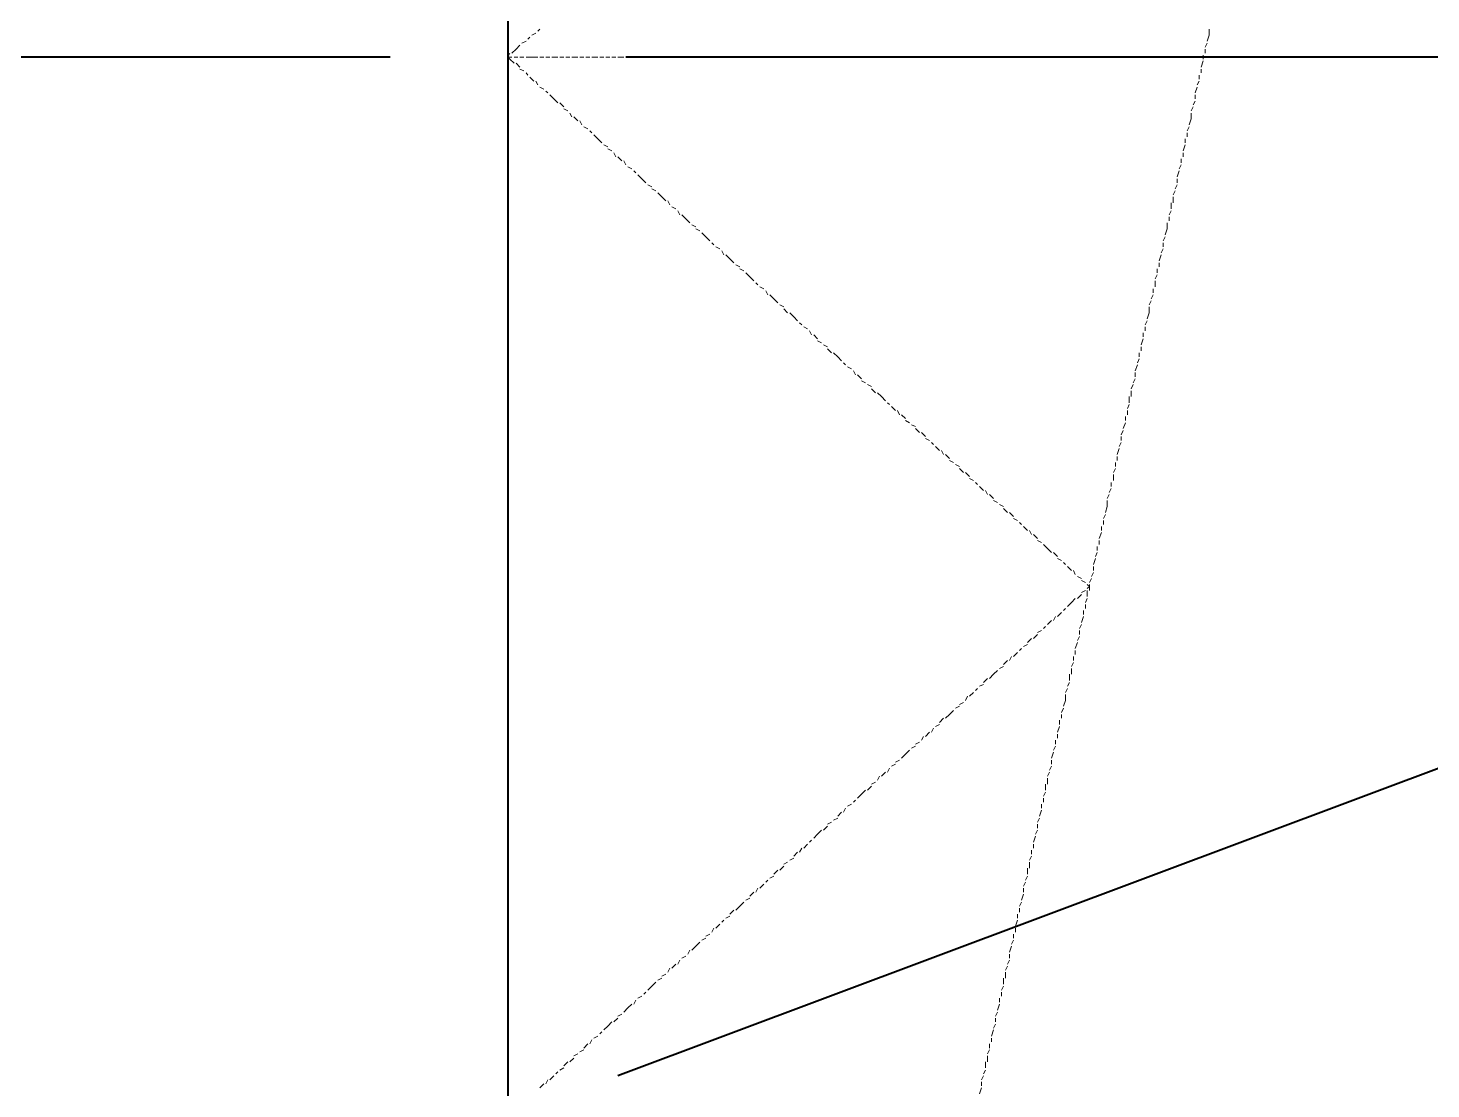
# Model space of a CAD drawing. Extents: x 8 to 21351, y 0 to 420.
# Drawn here: x 15897.5 to 15912.37, y 320.54 to 331.78 of the extents above; entities that cross this region are included whole.
import ezdxf

# ---------------------------------------------------------------- set-up
doc = ezdxf.new("R2010")
doc.units = 0

msp = doc.modelspace()

# ---------------------------------------------------------------- linework, layer by layer
at = {"color": 7, "lineweight": 40}
for p, q in [((15902.588, 397.743), (15902.588, 310.219)), ((15901.339, 331.47), (15873.823, 331.47)), ((15931.332, 331.47), (15903.837, 331.47)), ((15931.417, 331.047), (15903.752, 320.675))]:
    msp.add_line(p, q, dxfattribs=at)
at = {"color": 7, "lineweight": 25}
msp.add_line((15902.588, 333.565), (15902.588, 313.563), dxfattribs=at)
at = {"color": 7, "lineweight": 5}
for p, q in [((15902.588, 331.809), (15902.588, 331.745)), ((15902.906, 331.745), (15902.927, 331.766)), ((15910.018, 331.766), (15910.018, 331.703)), ((15902.588, 331.724), (15902.588, 331.682)), ((15902.588, 331.661), (15902.588, 331.618)), ((15902.736, 331.618), (15902.779, 331.639)), ((15902.8, 331.661), (15902.821, 331.682)), ((15902.842, 331.703), (15902.884, 331.724)), ((15909.996, 331.618), (15909.975, 331.576)), ((15910.018, 331.703), (15909.996, 331.639)), ((15902.588, 331.597), (15902.588, 331.533)), ((15902.588, 331.47), (15902.609, 331.512)), ((15902.588, 331.512), (15902.588, 331.47)), ((15902.588, 331.47), (15902.63, 331.47)), ((15902.609, 331.449), (15902.588, 331.47)), ((15902.63, 331.512), (15902.673, 331.555)), ((15902.652, 331.47), (15902.694, 331.47)), ((15902.673, 331.555), (15902.715, 331.597)), ((15902.715, 331.47), (15902.757, 331.47)), ((15902.779, 331.47), (15902.842, 331.47)), ((15902.842, 331.47), (15902.906, 331.47)), ((15902.927, 331.47), (15902.969, 331.47)), ((15902.99, 331.47), (15903.033, 331.47)), ((15903.054, 331.47), (15903.117, 331.47)), ((15903.138, 331.47), (15903.181, 331.47)), ((15903.202, 331.47), (15903.244, 331.47)), ((15903.265, 331.47), (15903.329, 331.47)), ((15903.35, 331.47), (15903.392, 331.47)), ((15903.414, 331.47), (15903.456, 331.47)), ((15903.477, 331.47), (15903.541, 331.47)), ((15903.562, 331.47), (15903.604, 331.47)), ((15903.625, 331.47), (15903.668, 331.47)), ((15903.689, 331.47), (15903.731, 331.47)), ((15903.752, 331.47), (15903.816, 331.47)), ((15903.837, 331.47), (15903.879, 331.47)), ((15903.9, 331.47), (15903.943, 331.47)), ((15903.964, 331.47), (15904.027, 331.47)), ((15904.049, 331.47), (15904.091, 331.47)), ((15904.112, 331.47), (15904.154, 331.47)), ((15904.176, 331.47), (15904.239, 331.47)), ((15904.26, 331.47), (15904.303, 331.47)), ((15904.324, 331.47), (15904.366, 331.47)), ((15904.387, 331.47), (15904.451, 331.47)), ((15904.472, 331.47), (15904.514, 331.47)), ((15904.535, 331.47), (15904.578, 331.47)), ((15904.599, 331.47), (15904.641, 331.47)), ((15904.662, 331.47), (15904.726, 331.47)), ((15904.747, 331.47), (15904.789, 331.47)), ((15904.811, 331.47), (15904.853, 331.47)), ((15904.874, 331.47), (15904.938, 331.47)), ((15904.959, 331.47), (15905.001, 331.47)), ((15905.022, 331.47), (15905.065, 331.47)), ((15905.086, 331.47), (15905.149, 331.47)), ((15905.17, 331.47), (15905.213, 331.47)), ((15905.234, 331.47), (15905.276, 331.47)), ((15905.297, 331.47), (15905.361, 331.47)), ((15905.361, 331.47), (15905.424, 331.47)), ((15905.446, 331.47), (15905.488, 331.47)), ((15905.509, 331.47), (15905.551, 331.47)), ((15905.573, 331.47), (15905.636, 331.47)), ((15905.657, 331.47), (15905.7, 331.47)), ((15905.721, 331.47), (15905.763, 331.47)), ((15905.784, 331.47), (15905.848, 331.47)), ((15905.869, 331.47), (15905.911, 331.47)), ((15905.932, 331.47), (15905.975, 331.47)), ((15905.996, 331.47), (15906.059, 331.47)), ((15906.081, 331.47), (15906.123, 331.47)), ((15906.144, 331.47), (15906.186, 331.47)), ((15906.208, 331.47), (15906.271, 331.47)), ((15906.271, 331.47), (15906.335, 331.47)), ((15906.356, 331.47), (15906.398, 331.47)), ((15906.419, 331.47), (15906.462, 331.47)), ((15906.483, 331.47), (15906.546, 331.47)), ((15906.567, 331.47), (15906.61, 331.47)), ((15906.631, 331.47), (15906.673, 331.47)), ((15906.694, 331.47), (15906.758, 331.47)), ((15906.779, 331.47), (15906.821, 331.47)), ((15906.843, 331.47), (15906.885, 331.47)), ((15906.906, 331.47), (15906.97, 331.47)), ((15906.991, 331.47), (15907.033, 331.47)), ((15907.054, 331.47), (15907.097, 331.47)), ((15907.118, 331.47), (15907.181, 331.47)), ((15907.181, 331.47), (15907.245, 331.47)), ((15907.266, 331.47), (15907.308, 331.47)), ((15907.329, 331.47), (15907.372, 331.47)), ((15907.393, 331.47), (15907.456, 331.47)), ((15907.478, 331.47), (15907.52, 331.47)), ((15907.541, 331.47), (15907.583, 331.47)), ((15907.605, 331.47), (15907.668, 331.47)), ((15907.689, 331.47), (15907.732, 331.47)), ((15907.753, 331.47), (15907.795, 331.47)), ((15907.816, 331.47), (15907.88, 331.47)), ((15907.901, 331.47), (15907.943, 331.47)), ((15907.964, 331.47), (15908.007, 331.47)), ((15908.028, 331.47), (15908.091, 331.47)), ((15908.091, 331.47), (15908.155, 331.47)), ((15908.176, 331.47), (15908.218, 331.47)), ((15908.24, 331.47), (15908.282, 331.47)), ((15908.303, 331.47), (15908.367, 331.47)), ((15908.388, 331.47), (15908.43, 331.47)), ((15908.451, 331.47), (15908.494, 331.47)), ((15908.515, 331.47), (15908.578, 331.47)), ((15908.599, 331.47), (15908.642, 331.47)), ((15908.663, 331.47), (15908.705, 331.47)), ((15908.726, 331.47), (15908.79, 331.47)), ((15908.811, 331.47), (15908.853, 331.47)), ((15908.875, 331.47), (15908.917, 331.47)), ((15908.938, 331.47), (15909.002, 331.47)), ((15909.002, 331.47), (15909.065, 331.47)), ((15909.086, 331.47), (15909.129, 331.47)), ((15909.15, 331.47), (15909.192, 331.47)), ((15909.213, 331.47), (15909.277, 331.47)), ((15909.298, 331.47), (15909.34, 331.47)), ((15909.361, 331.47), (15909.404, 331.47)), ((15909.425, 331.47), (15909.488, 331.47)), ((15909.51, 331.47), (15909.552, 331.47)), ((15909.573, 331.47), (15909.615, 331.47)), ((15909.637, 331.47), (15909.7, 331.47)), ((15909.721, 331.47), (15909.764, 331.47)), ((15909.785, 331.47), (15909.827, 331.47)), ((15909.848, 331.47), (15909.912, 331.47)), ((15909.912, 331.47), (15909.954, 331.47)), ((15909.954, 331.491), (15909.954, 331.449)), ((15909.975, 331.555), (15909.975, 331.512)), ((15902.588, 331.449), (15902.588, 331.406)), ((15902.588, 331.385), (15902.588, 331.343)), ((15902.588, 331.322), (15902.588, 331.258)), ((15902.652, 331.406), (15902.609, 331.449)), ((15902.715, 331.364), (15902.673, 331.406)), ((15902.757, 331.322), (15902.715, 331.343)), ((15909.954, 331.428), (15909.933, 331.364)), ((15909.933, 331.343), (15909.933, 331.301)), ((15902.588, 331.237), (15902.588, 331.195)), ((15902.588, 331.174), (15902.588, 331.131)), ((15902.8, 331.279), (15902.779, 331.301)), ((15902.863, 331.216), (15902.821, 331.258)), ((15902.906, 331.174), (15902.884, 331.216)), ((15909.912, 331.216), (15909.891, 331.174)), ((15909.912, 331.279), (15909.912, 331.237)), ((15902.588, 331.11), (15902.588, 331.047)), ((15902.588, 331.026), (15902.588, 330.983)), ((15902.969, 331.131), (15902.927, 331.152)), ((15903.011, 331.089), (15902.99, 331.11)), ((15903.075, 331.026), (15903.033, 331.068)), ((15903.117, 330.983), (15903.075, 331.026)), ((15909.891, 331.152), (15909.869, 331.089)), ((15909.869, 331.068), (15909.869, 331.026)), ((15902.588, 330.962), (15902.588, 330.92)), ((15902.588, 330.899), (15902.588, 330.835)), ((15903.181, 330.941), (15903.138, 330.983)), ((15903.223, 330.899), (15903.181, 330.92)), ((15903.265, 330.835), (15903.244, 330.877)), ((15909.848, 330.941), (15909.827, 330.899)), ((15909.827, 330.877), (15909.827, 330.814)), ((15909.869, 331.004), (15909.848, 330.962)), ((15902.588, 330.814), (15902.588, 330.771)), ((15902.588, 330.75), (15902.588, 330.708)), ((15903.329, 330.793), (15903.287, 330.835)), ((15903.371, 330.75), (15903.35, 330.793)), ((15903.435, 330.708), (15903.392, 330.729)), ((15909.806, 330.729), (15909.785, 330.687)), ((15909.827, 330.814), (15909.806, 330.75)), ((15902.588, 330.687), (15902.588, 330.623)), ((15902.588, 330.602), (15902.588, 330.56)), ((15903.477, 330.666), (15903.456, 330.687)), ((15903.541, 330.602), (15903.498, 330.644)), ((15903.583, 330.56), (15903.541, 330.602)), ((15909.764, 330.602), (15909.764, 330.56)), ((15909.785, 330.666), (15909.785, 330.623)), ((15902.588, 330.539), (15902.588, 330.496)), ((15902.588, 330.475), (15902.588, 330.433)), ((15903.646, 330.517), (15903.604, 330.539)), ((15903.689, 330.475), (15903.646, 330.496)), ((15903.731, 330.412), (15903.71, 330.454)), ((15909.764, 330.539), (15909.742, 330.475)), ((15909.742, 330.454), (15909.742, 330.412)), ((15902.588, 330.412), (15902.588, 330.348)), ((15902.588, 330.327), (15902.588, 330.285)), ((15903.795, 330.369), (15903.752, 330.412)), ((15903.837, 330.327), (15903.816, 330.369)), ((15903.9, 330.285), (15903.858, 330.306)), ((15909.721, 330.327), (15909.7, 330.285)), ((15909.721, 330.39), (15909.721, 330.348)), ((15902.588, 330.264), (15902.588, 330.221)), ((15902.588, 330.2), (15902.588, 330.137)), ((15903.943, 330.242), (15903.922, 330.264)), ((15904.006, 330.179), (15903.964, 330.221)), ((15904.049, 330.137), (15904.006, 330.179)), ((15909.7, 330.264), (15909.679, 330.2)), ((15909.679, 330.179), (15909.679, 330.137)), ((15902.588, 330.115), (15902.588, 330.073)), ((15902.588, 330.052), (15902.588, 330.009)), ((15902.588, 329.988), (15902.588, 329.925)), ((15904.112, 330.094), (15904.07, 330.115)), ((15904.154, 330.052), (15904.112, 330.073)), ((15904.218, 329.988), (15904.176, 330.031)), ((15904.26, 329.946), (15904.218, 329.988)), ((15909.658, 330.052), (15909.637, 330.009)), ((15909.637, 329.988), (15909.637, 329.925)), ((15909.679, 330.115), (15909.658, 330.073)), ((15902.588, 329.904), (15902.588, 329.861)), ((15902.588, 329.84), (15902.588, 329.798)), ((15904.303, 329.904), (15904.281, 329.946)), ((15904.366, 329.861), (15904.324, 329.882)), ((15904.408, 329.798), (15904.387, 329.84)), ((15909.615, 329.84), (15909.594, 329.798)), ((15909.615, 329.925), (15909.615, 329.861)), ((15902.588, 329.777), (15902.588, 329.713)), ((15902.588, 329.692), (15902.588, 329.65)), ((15904.472, 329.755), (15904.43, 329.798)), ((15904.514, 329.713), (15904.472, 329.755)), ((15904.578, 329.671), (15904.535, 329.692)), ((15909.573, 329.713), (15909.573, 329.65)), ((15909.594, 329.777), (15909.594, 329.734)), ((15902.588, 329.628), (15902.588, 329.586)), ((15902.588, 329.565), (15902.588, 329.523)), ((15904.62, 329.628), (15904.578, 329.65)), ((15904.684, 329.565), (15904.641, 329.607)), ((15904.726, 329.523), (15904.684, 329.565)), ((15909.552, 329.565), (15909.531, 329.523)), ((15909.573, 329.65), (15909.552, 329.586)), ((15902.588, 329.502), (15902.588, 329.438)), ((15902.588, 329.417), (15902.588, 329.375)), ((15904.768, 329.48), (15904.747, 329.502)), ((15904.832, 329.438), (15904.789, 329.459)), ((15904.874, 329.375), (15904.853, 329.417)), ((15904.938, 329.332), (15904.895, 329.375)), ((15909.51, 329.375), (15909.488, 329.311)), ((15909.531, 329.438), (15909.51, 329.396)), ((15909.531, 329.502), (15909.531, 329.459)), ((15902.588, 329.353), (15902.588, 329.311)), ((15902.588, 329.29), (15902.588, 329.226)), ((15904.98, 329.29), (15904.938, 329.332)), ((15905.043, 329.247), (15905.001, 329.269)), ((15905.086, 329.205), (15905.043, 329.226)), ((15909.467, 329.226), (15909.467, 329.184)), ((15909.488, 329.29), (15909.488, 329.247)), ((15902.588, 329.205), (15902.588, 329.163)), ((15902.588, 329.142), (15902.588, 329.099)), ((15902.588, 329.078), (15902.588, 329.015)), ((15905.149, 329.142), (15905.107, 329.184)), ((15905.192, 329.099), (15905.149, 329.142)), ((15905.234, 329.057), (15905.213, 329.078)), ((15909.467, 329.163), (15909.446, 329.12)), ((15909.446, 329.099), (15909.446, 329.036)), ((15902.588, 328.993), (15902.588, 328.951)), ((15902.588, 328.93), (15902.588, 328.888)), ((15905.297, 329.015), (15905.255, 329.036)), ((15905.34, 328.951), (15905.319, 328.993)), ((15905.403, 328.909), (15905.361, 328.951)), ((15909.425, 328.951), (15909.404, 328.909)), ((15909.425, 329.015), (15909.425, 328.972)), ((15902.588, 328.866), (15902.588, 328.803)), ((15902.588, 328.782), (15902.588, 328.74)), ((15905.446, 328.866), (15905.403, 328.909)), ((15905.509, 328.824), (15905.467, 328.845)), ((15905.551, 328.761), (15905.509, 328.803)), ((15909.404, 328.888), (15909.383, 328.845)), ((15909.383, 328.824), (15909.383, 328.761)), ((15902.588, 328.718), (15902.588, 328.676)), ((15902.588, 328.655), (15902.588, 328.613)), ((15905.615, 328.718), (15905.573, 328.761)), ((15905.657, 328.676), (15905.615, 328.718)), ((15905.7, 328.634), (15905.678, 328.655)), ((15909.361, 328.676), (15909.34, 328.634)), ((15909.383, 328.761), (15909.361, 328.697)), ((15902.588, 328.591), (15902.588, 328.528)), ((15902.588, 328.507), (15902.588, 328.464)), ((15905.763, 328.591), (15905.721, 328.613)), ((15905.805, 328.528), (15905.784, 328.57)), ((15905.869, 328.485), (15905.827, 328.528)), ((15909.319, 328.485), (15909.298, 328.422)), ((15909.319, 328.549), (15909.319, 328.507)), ((15909.34, 328.613), (15909.34, 328.57)), ((15902.588, 328.443), (15902.588, 328.401)), ((15902.588, 328.38), (15902.588, 328.316)), ((15905.911, 328.443), (15905.869, 328.464)), ((15905.975, 328.401), (15905.932, 328.422)), ((15906.017, 328.337), (15905.975, 328.38)), ((15906.081, 328.295), (15906.038, 328.337)), ((15909.277, 328.337), (15909.277, 328.295)), ((15909.298, 328.401), (15909.298, 328.358)), ((15902.588, 328.295), (15902.588, 328.253)), ((15902.588, 328.231), (15902.588, 328.189)), ((15906.123, 328.253), (15906.081, 328.295)), ((15906.165, 328.21), (15906.144, 328.231)), ((15906.229, 328.168), (15906.186, 328.189)), ((15909.256, 328.21), (15909.234, 328.147)), ((15909.277, 328.274), (15909.256, 328.231)), ((15902.588, 328.168), (15902.588, 328.104)), ((15902.588, 328.083), (15902.588, 328.041)), ((15906.271, 328.104), (15906.25, 328.147)), ((15906.335, 328.062), (15906.292, 328.104)), ((15906.377, 328.02), (15906.335, 328.041)), ((15909.234, 328.062), (15909.213, 328.02)), ((15909.234, 328.126), (15909.234, 328.083)), ((15902.588, 328.02), (15902.588, 327.978)), ((15902.588, 327.956), (15902.588, 327.893)), ((15906.44, 327.978), (15906.398, 327.999)), ((15906.483, 327.914), (15906.44, 327.956)), ((15906.546, 327.872), (15906.504, 327.914)), ((15909.213, 327.999), (15909.192, 327.956)), ((15909.192, 327.935), (15909.192, 327.872)), ((15902.588, 327.872), (15902.588, 327.829)), ((15902.588, 327.808), (15902.588, 327.766)), ((15902.588, 327.745), (15902.588, 327.702)), ((15906.589, 327.829), (15906.546, 327.872)), ((15906.631, 327.787), (15906.61, 327.808)), ((15906.694, 327.724), (15906.652, 327.766)), ((15909.171, 327.787), (15909.15, 327.745)), ((15909.171, 327.872), (15909.171, 327.808)), ((15902.588, 327.681), (15902.588, 327.618)), ((15902.588, 327.596), (15902.588, 327.554)), ((15906.737, 327.681), (15906.716, 327.724)), ((15906.8, 327.639), (15906.758, 327.681)), ((15906.843, 327.596), (15906.8, 327.618)), ((15909.129, 327.596), (15909.107, 327.533)), ((15909.129, 327.66), (15909.129, 327.618)), ((15909.15, 327.724), (15909.15, 327.681)), ((15902.588, 327.533), (15902.588, 327.491)), ((15902.588, 327.469), (15902.588, 327.406)), ((15906.906, 327.554), (15906.864, 327.575)), ((15906.948, 327.491), (15906.906, 327.533)), ((15907.012, 327.448), (15906.97, 327.491)), ((15909.107, 327.512), (15909.086, 327.469)), ((15909.086, 327.448), (15909.086, 327.406)), ((15902.588, 327.385), (15902.588, 327.342)), ((15902.588, 327.321), (15902.588, 327.279)), ((15907.054, 327.406), (15907.012, 327.427)), ((15907.097, 327.364), (15907.075, 327.385)), ((15907.16, 327.3), (15907.118, 327.342)), ((15907.202, 327.258), (15907.181, 327.3)), ((15909.065, 327.321), (15909.044, 327.258)), ((15909.086, 327.385), (15909.065, 327.342)), ((15902.588, 327.258), (15902.588, 327.194)), ((15902.588, 327.173), (15902.588, 327.131)), ((15907.266, 327.216), (15907.224, 327.258)), ((15907.308, 327.173), (15907.266, 327.194)), ((15907.372, 327.131), (15907.329, 327.152)), ((15909.023, 327.173), (15909.023, 327.131)), ((15909.044, 327.237), (15909.044, 327.194)), ((15902.588, 327.11), (15902.588, 327.067)), ((15902.588, 327.046), (15902.588, 326.983)), ((15907.414, 327.067), (15907.372, 327.11)), ((15907.478, 327.025), (15907.435, 327.067)), ((15907.52, 326.983), (15907.478, 327.004)), ((15909.023, 327.11), (15909.002, 327.067)), ((15909.002, 327.046), (15909.002, 326.983)), ((15902.588, 326.961), (15902.588, 326.919)), ((15902.588, 326.898), (15902.588, 326.856)), ((15907.562, 326.94), (15907.541, 326.961)), ((15907.626, 326.877), (15907.583, 326.919)), ((15907.668, 326.834), (15907.647, 326.877)), ((15908.98, 326.898), (15908.959, 326.856)), ((15908.98, 326.961), (15908.98, 326.919)), ((15902.588, 326.834), (15902.588, 326.792)), ((15902.588, 326.771), (15902.588, 326.707)), ((15907.732, 326.792), (15907.689, 326.834)), ((15907.774, 326.75), (15907.732, 326.771)), ((15907.837, 326.707), (15907.795, 326.729)), ((15908.938, 326.707), (15908.917, 326.644)), ((15908.959, 326.834), (15908.938, 326.792)), ((15908.938, 326.771), (15908.938, 326.707)), ((15902.588, 326.686), (15902.588, 326.644)), ((15902.588, 326.623), (15902.588, 326.58)), ((15902.588, 326.559), (15902.588, 326.496)), ((15907.88, 326.644), (15907.837, 326.686)), ((15907.943, 326.602), (15907.901, 326.644)), ((15907.986, 326.559), (15907.943, 326.58)), ((15908.917, 326.623), (15908.896, 326.58)), ((15908.896, 326.559), (15908.896, 326.517)), ((15902.588, 326.475), (15902.588, 326.432)), ((15902.588, 326.411), (15902.588, 326.369)), ((15908.028, 326.517), (15908.007, 326.538)), ((15908.091, 326.454), (15908.049, 326.496)), ((15908.134, 326.411), (15908.113, 326.454)), ((15908.197, 326.369), (15908.155, 326.411)), ((15908.875, 326.432), (15908.853, 326.369)), ((15908.875, 326.496), (15908.875, 326.454)), ((15902.588, 326.348), (15902.588, 326.284)), ((15902.588, 326.263), (15902.588, 326.221)), ((15908.24, 326.327), (15908.197, 326.348)), ((15908.303, 326.263), (15908.261, 326.305)), ((15908.345, 326.221), (15908.303, 326.263)), ((15908.832, 326.284), (15908.832, 326.242)), ((15908.853, 326.348), (15908.853, 326.305)), ((15902.588, 326.199), (15902.588, 326.157)), ((15902.588, 326.136), (15902.588, 326.072)), ((15908.409, 326.178), (15908.367, 326.221)), ((15908.451, 326.136), (15908.409, 326.157)), ((15908.494, 326.094), (15908.472, 326.115)), ((15908.811, 326.157), (15908.79, 326.094)), ((15908.832, 326.221), (15908.811, 326.178)), ((15902.588, 326.051), (15902.588, 326.009)), ((15902.588, 325.988), (15902.588, 325.945)), ((15908.557, 326.03), (15908.515, 326.072)), ((15908.599, 325.988), (15908.578, 326.03)), ((15908.663, 325.945), (15908.621, 325.967)), ((15908.79, 326.009), (15908.769, 325.967)), ((15908.79, 326.072), (15908.79, 326.03)), ((15902.588, 325.924), (15902.588, 325.882)), ((15902.588, 325.861), (15902.588, 325.797)), ((15908.705, 325.903), (15908.663, 325.924)), ((15908.663, 325.797), (15908.705, 325.818)), ((15908.748, 325.861), (15908.726, 325.882)), ((15908.726, 325.84), (15908.748, 325.861)), ((15908.726, 325.818), (15908.726, 325.755)), ((15908.769, 325.945), (15908.748, 325.903)), ((15908.748, 325.882), (15908.748, 325.818)), ((15902.588, 325.776), (15902.588, 325.734)), ((15902.588, 325.713), (15902.588, 325.67)), ((15908.515, 325.649), (15908.557, 325.692)), ((15908.557, 325.692), (15908.599, 325.734)), ((15908.621, 325.734), (15908.663, 325.776)), ((15908.726, 325.734), (15908.705, 325.692)), ((15908.705, 325.67), (15908.705, 325.628)), ((15902.588, 325.649), (15902.588, 325.586)), ((15902.588, 325.565), (15902.588, 325.522)), ((15908.367, 325.501), (15908.388, 325.543)), ((15908.409, 325.543), (15908.451, 325.586)), ((15908.472, 325.607), (15908.494, 325.628)), ((15908.684, 325.543), (15908.663, 325.48)), ((15908.684, 325.607), (15908.684, 325.565)), ((15902.588, 325.501), (15902.588, 325.459)), ((15902.588, 325.437), (15902.588, 325.374)), ((15908.197, 325.374), (15908.24, 325.395)), ((15908.261, 325.416), (15908.282, 325.437)), ((15908.303, 325.459), (15908.345, 325.501)), ((15908.663, 325.459), (15908.642, 325.416)), ((15908.642, 325.395), (15908.642, 325.353)), ((15902.588, 325.353), (15902.588, 325.31)), ((15902.588, 325.289), (15902.588, 325.247)), ((15902.588, 325.226), (15902.588, 325.162)), ((15908.049, 325.226), (15908.091, 325.247)), ((15908.091, 325.268), (15908.134, 325.31)), ((15908.155, 325.31), (15908.197, 325.353)), ((15908.621, 325.268), (15908.599, 325.205)), ((15908.642, 325.332), (15908.621, 325.289)), ((15902.588, 325.141), (15902.588, 325.099)), ((15902.588, 325.078), (15902.588, 325.035)), ((15907.837, 325.035), (15907.88, 325.078)), ((15907.901, 325.078), (15907.922, 325.12)), ((15907.943, 325.12), (15907.986, 325.162)), ((15908.007, 325.183), (15908.028, 325.205)), ((15908.578, 325.12), (15908.578, 325.078)), ((15908.599, 325.183), (15908.599, 325.141)), ((15902.588, 325.014), (15902.588, 324.972)), ((15902.588, 324.951), (15902.588, 324.887)), ((15907.689, 324.887), (15907.732, 324.93)), ((15907.732, 324.93), (15907.774, 324.972)), ((15907.795, 324.993), (15907.837, 325.014)), ((15908.536, 324.93), (15908.536, 324.866)), ((15908.578, 325.057), (15908.557, 325.014)), ((15908.557, 324.993), (15908.557, 324.93)), ((15902.588, 324.866), (15902.588, 324.824)), ((15902.588, 324.803), (15902.588, 324.76)), ((15907.541, 324.76), (15907.562, 324.781)), ((15907.583, 324.803), (15907.626, 324.824)), ((15907.626, 324.845), (15907.668, 324.887)), ((15908.515, 324.781), (15908.494, 324.739)), ((15908.536, 324.845), (15908.515, 324.803)), ((15902.588, 324.739), (15902.588, 324.675)), ((15902.588, 324.654), (15902.588, 324.612)), ((15907.372, 324.612), (15907.414, 324.633)), ((15907.435, 324.654), (15907.456, 324.697)), ((15907.478, 324.697), (15907.52, 324.739)), ((15908.494, 324.654), (15908.472, 324.591)), ((15908.494, 324.718), (15908.494, 324.654)), ((15902.588, 324.591), (15902.588, 324.548)), ((15902.588, 324.527), (15902.588, 324.464)), ((15907.224, 324.464), (15907.266, 324.506)), ((15907.266, 324.506), (15907.308, 324.548)), ((15907.329, 324.57), (15907.372, 324.591)), ((15908.472, 324.57), (15908.451, 324.527)), ((15908.451, 324.506), (15908.451, 324.464)), ((15902.588, 324.443), (15902.588, 324.4)), ((15902.588, 324.379), (15902.588, 324.337)), ((15907.075, 324.316), (15907.097, 324.358)), ((15907.118, 324.379), (15907.16, 324.4)), ((15907.16, 324.421), (15907.202, 324.464)), ((15908.43, 324.379), (15908.409, 324.316)), ((15908.43, 324.443), (15908.43, 324.4)), ((15902.588, 324.316), (15902.588, 324.252)), ((15902.588, 324.231), (15902.588, 324.189)), ((15906.906, 324.189), (15906.948, 324.21)), ((15906.97, 324.231), (15906.991, 324.273)), ((15907.012, 324.273), (15907.054, 324.316)), ((15908.388, 324.231), (15908.388, 324.189)), ((15908.409, 324.295), (15908.409, 324.252)), ((15902.588, 324.168), (15902.588, 324.125)), ((15902.588, 324.104), (15902.588, 324.062)), ((15902.588, 324.041), (15902.588, 323.977)), ((15906.758, 324.041), (15906.8, 324.083)), ((15906.8, 324.083), (15906.843, 324.125)), ((15906.864, 324.146), (15906.906, 324.168)), ((15908.367, 324.104), (15908.345, 324.041)), ((15908.388, 324.168), (15908.367, 324.125)), ((15902.588, 323.956), (15902.588, 323.913)), ((15902.588, 323.892), (15902.588, 323.85)), ((15906.546, 323.85), (15906.589, 323.892)), ((15906.61, 323.892), (15906.631, 323.935)), ((15906.652, 323.956), (15906.694, 323.977)), ((15906.694, 323.998), (15906.737, 324.019)), ((15908.324, 323.892), (15908.303, 323.85)), ((15908.345, 323.956), (15908.324, 323.913)), ((15908.345, 324.019), (15908.345, 323.977)), ((15902.588, 323.829), (15902.588, 323.765)), ((15902.588, 323.744), (15902.588, 323.702)), ((15906.398, 323.702), (15906.44, 323.744)), ((15906.44, 323.765), (15906.483, 323.786)), ((15906.504, 323.808), (15906.525, 323.85)), ((15908.282, 323.765), (15908.282, 323.702)), ((15908.303, 323.829), (15908.303, 323.765)), ((15902.588, 323.681), (15902.588, 323.638)), ((15902.588, 323.617), (15902.588, 323.554)), ((15906.25, 323.575), (15906.271, 323.596)), ((15906.292, 323.617), (15906.335, 323.659)), ((15906.335, 323.659), (15906.377, 323.702)), ((15908.282, 323.681), (15908.261, 323.638)), ((15908.261, 323.617), (15908.261, 323.575)), ((15902.588, 323.533), (15902.588, 323.49)), ((15902.588, 323.469), (15902.588, 323.427)), ((15906.081, 323.427), (15906.123, 323.469)), ((15906.144, 323.469), (15906.165, 323.511)), ((15906.186, 323.533), (15906.229, 323.554)), ((15908.24, 323.49), (15908.218, 323.427)), ((15908.24, 323.554), (15908.24, 323.511)), ((15902.588, 323.406), (15902.588, 323.342)), ((15902.588, 323.321), (15902.588, 323.279)), ((15905.932, 323.279), (15905.975, 323.321)), ((15905.975, 323.342), (15906.017, 323.363)), ((15906.038, 323.384), (15906.081, 323.406)), ((15908.218, 323.406), (15908.197, 323.363)), ((15908.197, 323.342), (15908.197, 323.3)), ((15902.588, 323.257), (15902.588, 323.215)), ((15902.588, 323.194), (15902.588, 323.151)), ((15905.784, 323.151), (15905.805, 323.173)), ((15905.827, 323.194), (15905.869, 323.236)), ((15905.869, 323.236), (15905.911, 323.279)), ((15908.176, 323.215), (15908.155, 323.151)), ((15908.197, 323.279), (15908.176, 323.236)), ((15902.588, 323.13), (15902.588, 323.067)), ((15902.588, 323.046), (15902.588, 323.003)), ((15905.615, 323.003), (15905.657, 323.046)), ((15905.678, 323.046), (15905.7, 323.088)), ((15905.721, 323.088), (15905.763, 323.13)), ((15908.134, 323.003), (15908.113, 322.961)), ((15908.134, 323.067), (15908.134, 323.024)), ((15908.155, 323.13), (15908.155, 323.088)), ((15902.588, 322.982), (15902.588, 322.94)), ((15902.588, 322.919), (15902.588, 322.855)), ((15902.588, 322.834), (15902.588, 322.792)), ((15905.403, 322.813), (15905.446, 322.855)), ((15905.467, 322.855), (15905.509, 322.897)), ((15905.509, 322.919), (15905.551, 322.94)), ((15905.573, 322.961), (15905.615, 322.982)), ((15908.091, 322.876), (15908.091, 322.813)), ((15908.113, 322.94), (15908.113, 322.876)), ((15902.588, 322.771), (15902.588, 322.728)), ((15902.588, 322.707), (15902.588, 322.644)), ((15905.255, 322.665), (15905.297, 322.707)), ((15905.319, 322.728), (15905.34, 322.749)), ((15905.361, 322.771), (15905.403, 322.792)), ((15908.07, 322.728), (15908.049, 322.686)), ((15908.091, 322.792), (15908.07, 322.749)), ((15902.588, 322.622), (15902.588, 322.58)), ((15902.588, 322.559), (15902.588, 322.517)), ((15905.107, 322.538), (15905.149, 322.559)), ((15905.149, 322.58), (15905.192, 322.622)), ((15905.213, 322.622), (15905.234, 322.665)), ((15908.049, 322.601), (15908.028, 322.538)), ((15908.049, 322.665), (15908.049, 322.622)), ((15902.588, 322.495), (15902.588, 322.432)), ((15902.588, 322.411), (15902.588, 322.368)), ((15904.938, 322.389), (15904.98, 322.432)), ((15905.001, 322.432), (15905.043, 322.474)), ((15905.043, 322.474), (15905.086, 322.517)), ((15907.986, 322.389), (15907.986, 322.347)), ((15908.028, 322.517), (15908.007, 322.474)), ((15908.007, 322.453), (15908.007, 322.411)), ((15902.588, 322.347), (15902.588, 322.305)), ((15902.588, 322.284), (15902.588, 322.241)), ((15904.747, 322.199), (15904.768, 322.241)), ((15904.789, 322.241), (15904.832, 322.284)), ((15904.853, 322.305), (15904.874, 322.326)), ((15904.895, 322.347), (15904.938, 322.368)), ((15907.986, 322.326), (15907.964, 322.262)), ((15907.964, 322.241), (15907.964, 322.199)), ((15902.588, 322.22), (15902.588, 322.157)), ((15902.588, 322.135), (15902.588, 322.093)), ((15904.578, 322.051), (15904.62, 322.093)), ((15904.641, 322.114), (15904.684, 322.135)), ((15904.684, 322.157), (15904.726, 322.178)), ((15907.943, 322.114), (15907.922, 322.072)), ((15907.943, 322.178), (15907.943, 322.135)), ((15902.588, 322.072), (15902.588, 322.03)), ((15902.588, 322.009), (15902.588, 321.945)), ((15904.43, 321.924), (15904.472, 321.945)), ((15904.493, 321.966), (15904.514, 322.009)), ((15904.535, 322.009), (15904.578, 322.051)), ((15907.922, 322.051), (15907.901, 321.987)), ((15907.901, 321.966), (15907.901, 321.924)), ((15902.588, 321.924), (15902.588, 321.882)), ((15902.588, 321.86), (15902.588, 321.818)), ((15902.588, 321.797), (15902.588, 321.733)), ((15904.281, 321.776), (15904.303, 321.818)), ((15904.324, 321.818), (15904.366, 321.86)), ((15904.387, 321.86), (15904.408, 321.903)), ((15907.88, 321.839), (15907.859, 321.797)), ((15907.901, 321.903), (15907.88, 321.86)), ((15902.588, 321.712), (15902.588, 321.67)), ((15902.588, 321.649), (15902.588, 321.606)), ((15904.112, 321.627), (15904.154, 321.67)), ((15904.176, 321.691), (15904.218, 321.712)), ((15904.218, 321.733), (15904.26, 321.755)), ((15907.837, 321.712), (15907.837, 321.649)), ((15907.859, 321.776), (15907.859, 321.712)), ((15902.588, 321.585), (15902.588, 321.522)), ((15902.588, 321.5), (15902.588, 321.458)), ((15903.964, 321.5), (15904.006, 321.522)), ((15904.027, 321.543), (15904.049, 321.564)), ((15904.07, 321.585), (15904.112, 321.627)), ((15907.795, 321.5), (15907.795, 321.458)), ((15907.837, 321.627), (15907.816, 321.585)), ((15907.816, 321.564), (15907.816, 321.522)), ((15902.588, 321.437), (15902.588, 321.395)), ((15902.588, 321.373), (15902.588, 321.331)), ((15903.816, 321.352), (15903.858, 321.395)), ((15903.858, 321.395), (15903.9, 321.437)), ((15903.922, 321.437), (15903.943, 321.479)), ((15907.774, 321.352), (15907.753, 321.31)), ((15907.795, 321.437), (15907.774, 321.373)), ((15902.588, 321.31), (15902.588, 321.247)), ((15902.588, 321.225), (15902.588, 321.183)), ((15903.604, 321.162), (15903.646, 321.204)), ((15903.646, 321.204), (15903.689, 321.247)), ((15903.71, 321.247), (15903.752, 321.289)), ((15903.752, 321.31), (15903.795, 321.331)), ((15907.753, 321.225), (15907.732, 321.183)), ((15907.753, 321.289), (15907.753, 321.247)), ((15902.588, 321.162), (15902.588, 321.12)), ((15902.588, 321.098), (15902.588, 321.035)), ((15903.456, 321.014), (15903.477, 321.056)), ((15903.498, 321.077), (15903.541, 321.098)), ((15903.562, 321.12), (15903.583, 321.141)), ((15907.732, 321.162), (15907.71, 321.098)), ((15907.71, 321.077), (15907.71, 321.035)), ((15902.588, 321.014), (15902.588, 320.971)), ((15902.588, 320.95), (15902.588, 320.908)), ((15903.287, 320.887), (15903.329, 320.908)), ((15903.35, 320.929), (15903.392, 320.95)), ((15903.392, 320.971), (15903.435, 321.014)), ((15907.689, 320.95), (15907.668, 320.908)), ((15907.689, 321.014), (15907.689, 320.971)), ((15902.588, 320.887), (15902.588, 320.823)), ((15902.588, 320.802), (15902.588, 320.76)), ((15903.138, 320.738), (15903.181, 320.76)), ((15903.181, 320.781), (15903.223, 320.823)), ((15903.244, 320.823), (15903.287, 320.865)), ((15907.647, 320.823), (15907.647, 320.76)), ((15907.668, 320.887), (15907.668, 320.823)), ((15902.588, 320.738), (15902.588, 320.696)), ((15902.588, 320.675), (15902.588, 320.611)), ((15902.99, 320.59), (15903.011, 320.633)), ((15903.033, 320.633), (15903.075, 320.675)), ((15903.096, 320.696), (15903.117, 320.717)), ((15907.626, 320.675), (15907.605, 320.633)), ((15907.605, 320.611), (15907.605, 320.569)), ((15907.647, 320.738), (15907.626, 320.696)), ((15902.588, 320.59), (15902.588, 320.548)), ((15902.927, 320.548), (15902.969, 320.59)), ((15907.605, 320.548), (15907.583, 320.485))]:
    msp.add_line(p, q, dxfattribs=at)

doc.saveas('drawing.dxf')
